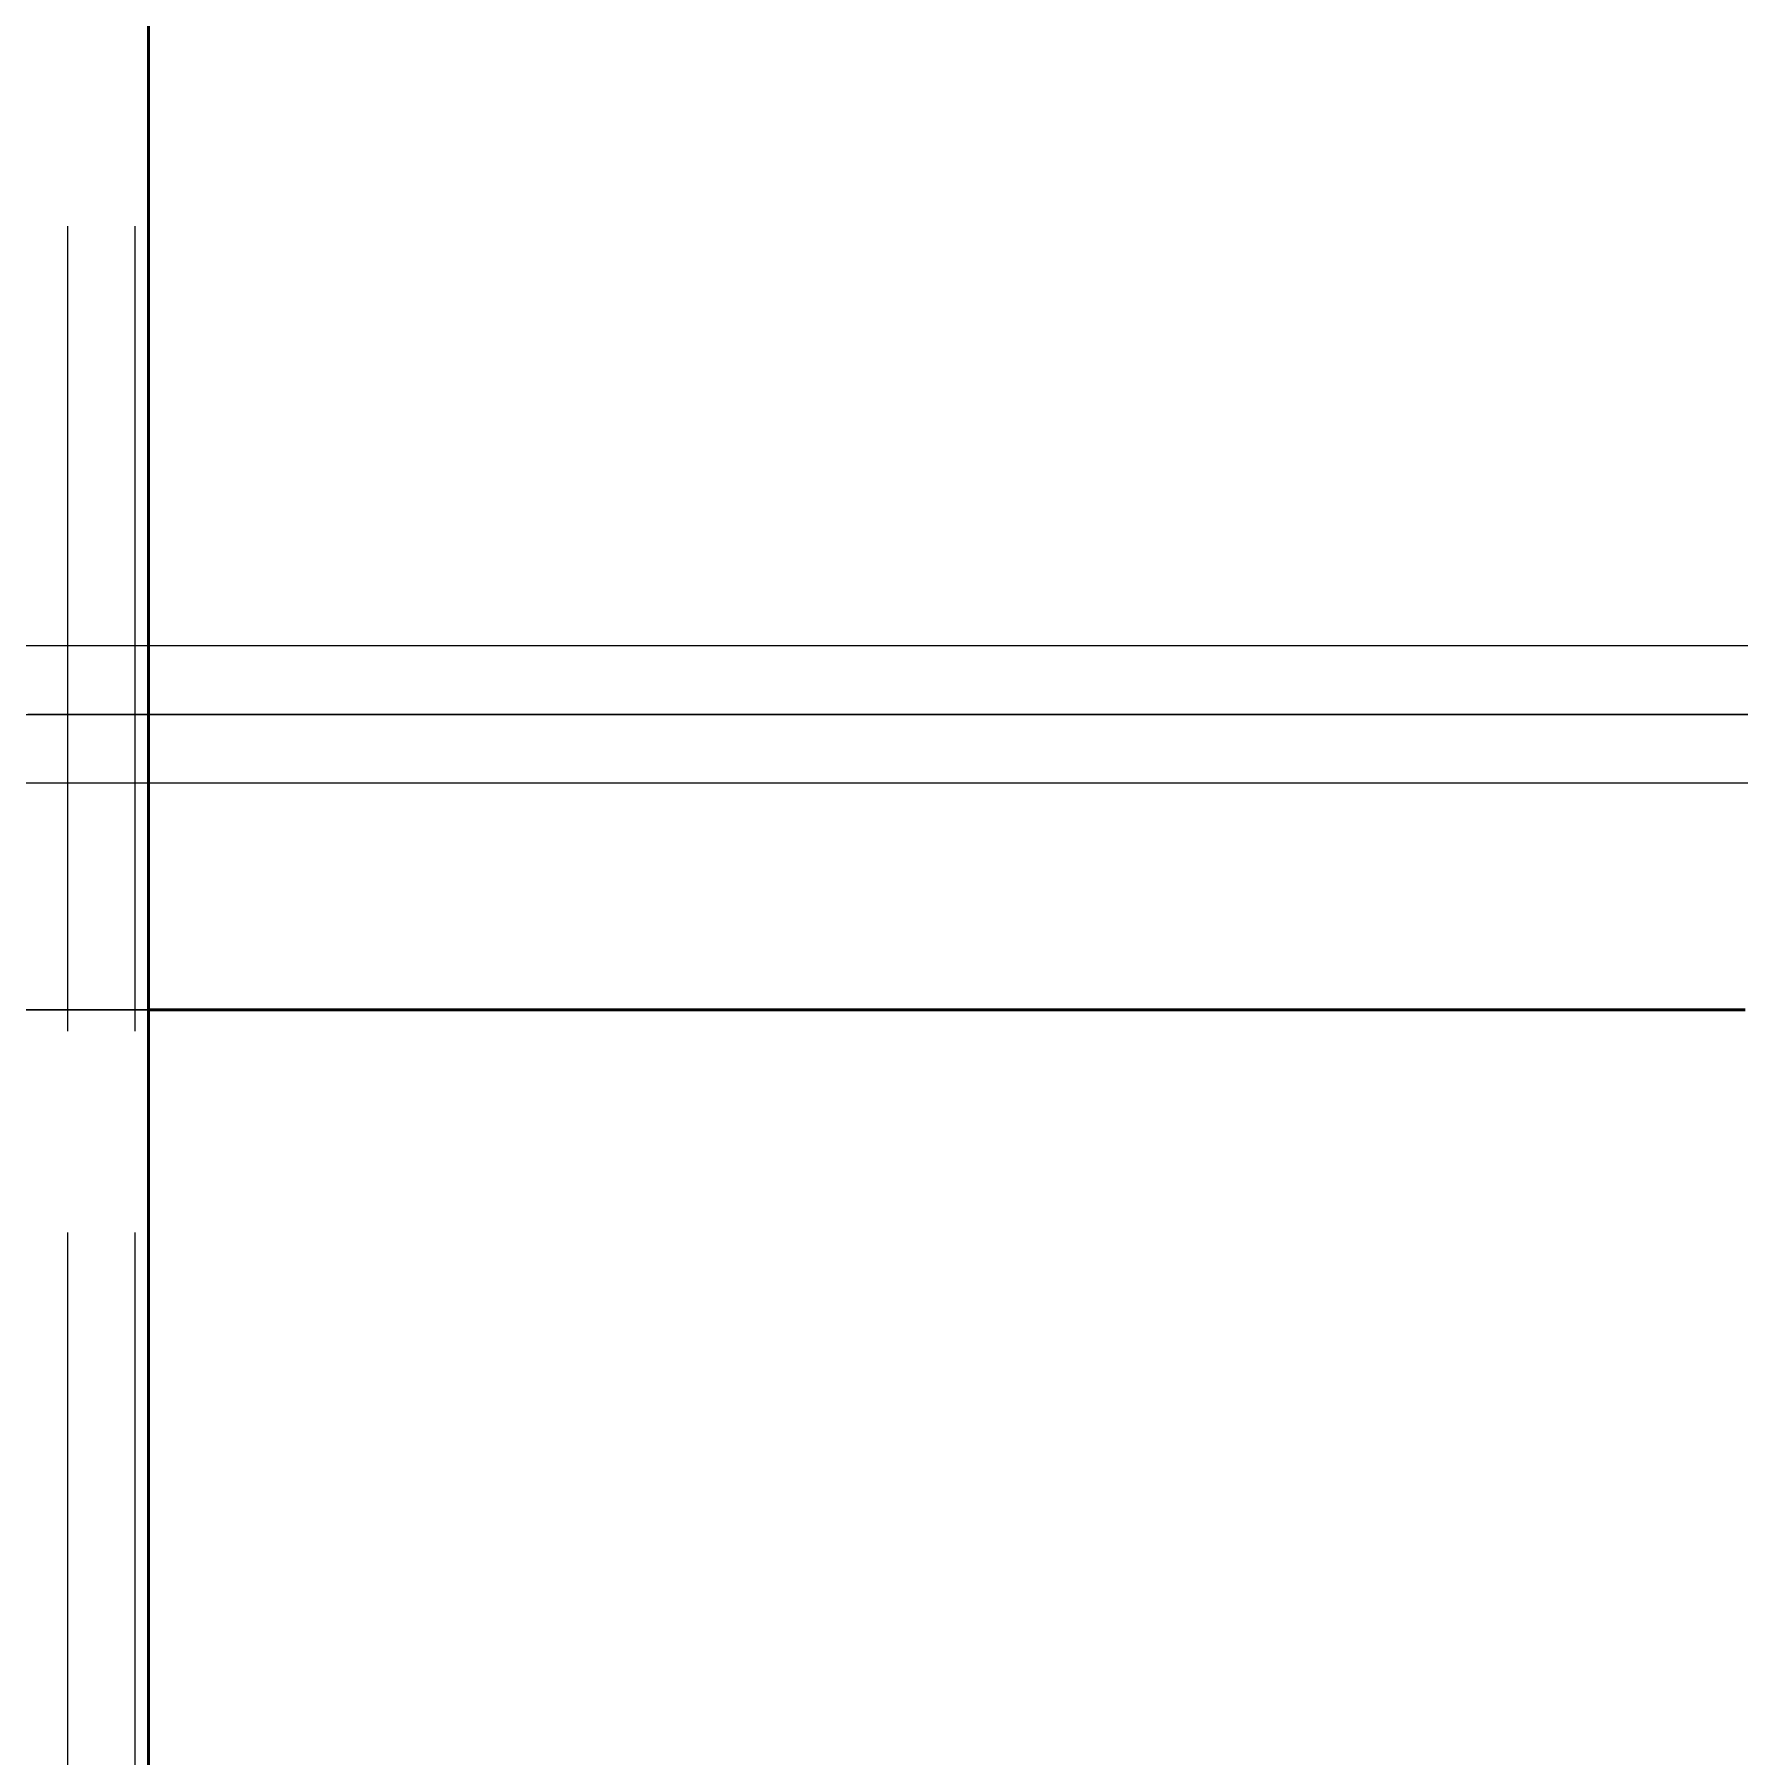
# Model space of a CAD drawing. Header units: millimetres. Extents: x 0 to 594, y 0 to 420.
# Drawn here: x 193.72 to 200.08, y 333.62 to 340.03 of the extents above; entities that cross this region are included whole.
import ezdxf

# ---------------------------------------------------------------- set-up
doc = ezdxf.new("R2010")
doc.units = ezdxf.units.MM
doc.linetypes.add('ISO02-TRAZOS', pattern=[3.75, 3, -0.75])
doc.layers.add('01-VISIBLE', color=7, linetype='CONTINUOUS', lineweight=50)
doc.layers.add('02-OCULTA', color=4, linetype='ISO02-TRAZOS', lineweight=25)

msp = doc.modelspace()

# ---------------------------------------------------------------- linework, layer by layer
at = {"layer": '01-VISIBLE'}
msp.add_line((194.1497, 348.6066), (194.1497, 318.8), dxfattribs=at)
msp.add_lwpolyline([(194.1497, 336.4), (194.1997, 336.4), (194.2497, 336.4), (194.2997, 336.4), (194.3497, 336.4), (194.3997, 336.4), (194.4497, 336.4), (194.4997, 336.4), (194.5497, 336.4), (194.5997, 336.4), (194.6497, 336.4), (194.6997, 336.4), (194.7497, 336.4), (194.7997, 336.4), (194.8497, 336.4), (194.8997, 336.4), (194.9497, 336.4), (194.9997, 336.4), (195.0497, 336.4), (195.0997, 336.4), (195.1497, 336.4), (195.1997, 336.4), (195.2497, 336.4), (195.2997, 336.4), (195.3497, 336.4), (195.3997, 336.4), (195.4497, 336.4), (195.4997, 336.4), (195.5497, 336.4), (195.5997, 336.4), (195.6497, 336.4), (195.6997, 336.4), (195.7497, 336.4), (195.7997, 336.4), (195.8497, 336.4), (195.8997, 336.4), (195.9497, 336.4), (195.9997, 336.4), (196.0497, 336.4), (196.0997, 336.4), (196.1497, 336.4), (196.1997, 336.4), (196.2497, 336.4), (196.2997, 336.4), (196.3497, 336.4), (196.3997, 336.4), (196.4497, 336.4), (196.4997, 336.4), (196.5497, 336.4), (196.5997, 336.4), (196.6497, 336.4), (196.6997, 336.4), (196.7497, 336.4), (196.7997, 336.4), (196.8497, 336.4), (196.8997, 336.4), (196.9497, 336.4), (196.9997, 336.4), (197.0497, 336.4), (197.0997, 336.4), (197.1497, 336.4), (197.1997, 336.4), (197.2497, 336.4), (197.2997, 336.4), (197.3497, 336.4), (197.3997, 336.4), (197.4497, 336.4), (197.4997, 336.4), (197.5497, 336.4), (197.5997, 336.4), (197.6497, 336.4), (197.6997, 336.4), (197.7497, 336.4), (197.7997, 336.4), (197.8497, 336.4), (197.8997, 336.4), (197.9497, 336.4), (197.9997, 336.4), (198.0497, 336.4), (198.0997, 336.4), (198.1497, 336.4), (198.1997, 336.4), (198.2497, 336.4), (198.2997, 336.4), (198.3497, 336.4), (198.3997, 336.4), (198.4497, 336.4), (198.4997, 336.4), (198.5497, 336.4), (198.5997, 336.4), (198.6497, 336.4), (198.6997, 336.4), (198.7497, 336.4), (198.7997, 336.4), (198.8497, 336.4), (198.8997, 336.4), (198.9497, 336.4), (198.9997, 336.4), (199.0497, 336.4), (199.0997, 336.4), (199.1497, 336.4), (199.1997, 336.4), (199.2497, 336.4), (199.2997, 336.4), (199.3497, 336.4), (199.3997, 336.4), (199.4497, 336.4), (199.4997, 336.4), (199.5497, 336.4), (199.5997, 336.4), (199.6497, 336.4), (199.6997, 336.4), (199.7497, 336.4), (199.7997, 336.4), (199.8497, 336.4), (199.8997, 336.4), (199.9497, 336.4), (199.9997, 336.4), (200.0497, 336.4), (200.0997, 336.4)], dxfattribs=at)
at = {"layer": '02-OCULTA'}
for p, q in [((193.8497, 276.32), (193.8497, 349.7466)), ((194.0997, 276.32), (194.0997, 349.7466))]:
    msp.add_line(p, q, dxfattribs=at)
for points in [[(200.1069, 337.756), (200.0277, 337.756), (199.9485, 337.756), (199.8693, 337.756), (199.7901, 337.756), (199.7109, 337.756), (199.6317, 337.756), (199.5525, 337.756), (199.4733, 337.756), (199.3941, 337.756), (199.3149, 337.756), (199.2357, 337.756), (199.1565, 337.756), (199.0773, 337.756), (198.9981, 337.756), (198.9189, 337.756), (198.8397, 337.756), (198.7605, 337.756), (198.6813, 337.756), (198.6021, 337.756), (198.5229, 337.756), (198.4437, 337.756), (198.3645, 337.756), (198.2853, 337.756), (198.2061, 337.756), (198.1269, 337.756), (198.0477, 337.756), (197.9685, 337.756), (197.8893, 337.756), (197.8101, 337.756), (197.7309, 337.756), (197.6517, 337.756), (197.5725, 337.756), (197.4933, 337.756), (197.4141, 337.756), (197.3349, 337.756), (197.2557, 337.756), (197.1765, 337.756), (197.0973, 337.756), (197.0181, 337.756), (196.9389, 337.756), (196.8597, 337.756), (196.7805, 337.756), (196.7013, 337.756), (196.6221, 337.756), (196.5429, 337.756), (196.4637, 337.756), (196.3845, 337.756), (196.3053, 337.756), (196.2261, 337.756), (196.1469, 337.756), (196.0677, 337.756), (195.9885, 337.756), (195.9093, 337.756), (195.8301, 337.756), (195.7509, 337.756), (195.6717, 337.756), (195.5925, 337.756), (195.5133, 337.756), (195.4341, 337.756), (195.3549, 337.756), (195.2757, 337.756), (195.1965, 337.756), (195.1173, 337.756), (195.0381, 337.756), (194.9589, 337.756), (194.8797, 337.756), (194.8005, 337.756), (194.7213, 337.756), (194.6421, 337.756), (194.5629, 337.756), (194.4837, 337.756), (194.4045, 337.756), (194.3253, 337.756), (194.2461, 337.756), (194.1669, 337.756), (194.0877, 337.756), (194.0085, 337.756), (193.9293, 337.756), (193.8501, 337.756), (193.7709, 337.756), (193.6917, 337.756)], [(200.1179, 337.756), (200.0678, 337.756), (200.0177, 337.756), (199.9676, 337.756), (199.9174, 337.756), (199.8673, 337.756), (199.8172, 337.756), (199.7671, 337.756), (199.7169, 337.756), (199.6668, 337.756), (199.6167, 337.756), (199.5665, 337.756), (199.5164, 337.756), (199.4663, 337.756), (199.4162, 337.756), (199.366, 337.756), (199.3159, 337.756), (199.2658, 337.756), (199.2157, 337.756), (199.1655, 337.756), (199.1154, 337.756), (199.0653, 337.756), (199.0152, 337.756), (198.965, 337.756), (198.9149, 337.756), (198.8648, 337.756), (198.8147, 337.756), (198.7645, 337.756), (198.7144, 337.756), (198.6643, 337.756), (198.6141, 337.756), (198.564, 337.756), (198.5139, 337.756), (198.4638, 337.756), (198.4136, 337.756), (198.3635, 337.756), (198.3134, 337.756), (198.2633, 337.756), (198.2131, 337.756), (198.163, 337.756), (198.1129, 337.756), (198.0628, 337.756), (198.0126, 337.756), (197.9625, 337.756), (197.9124, 337.756), (197.8622, 337.756), (197.8121, 337.756), (197.762, 337.756), (197.7119, 337.756), (197.6617, 337.756), (197.6116, 337.756), (197.5615, 337.756), (197.5114, 337.756), (197.4612, 337.756), (197.4111, 337.756), (197.361, 337.756), (197.3109, 337.756), (197.2607, 337.756), (197.2106, 337.756), (197.1605, 337.756), (197.1103, 337.756), (197.0602, 337.756), (197.0101, 337.756), (196.96, 337.756), (196.9098, 337.756), (196.8597, 337.756), (196.8096, 337.756), (196.7595, 337.756), (196.7093, 337.756), (196.6592, 337.756), (196.6091, 337.756), (196.559, 337.756), (196.5088, 337.756), (196.4587, 337.756), (196.4086, 337.756), (196.3584, 337.756), (196.3083, 337.756), (196.2582, 337.756), (196.2081, 337.756), (196.1579, 337.756), (196.1078, 337.756), (196.0577, 337.756), (196.0076, 337.756), (195.9574, 337.756), (195.9073, 337.756), (195.8572, 337.756), (195.8071, 337.756), (195.7569, 337.756), (195.7068, 337.756), (195.6567, 337.756), (195.6065, 337.756), (195.5564, 337.756), (195.5063, 337.756), (195.4562, 337.756), (195.406, 337.756), (195.3559, 337.756), (195.3058, 337.756), (195.2557, 337.756), (195.2055, 337.756), (195.1554, 337.756), (195.1053, 337.756), (195.0552, 337.756), (195.005, 337.756), (194.9549, 337.756), (194.9048, 337.756), (194.8547, 337.756), (194.8045, 337.756), (194.7544, 337.756), (194.7043, 337.756), (194.6541, 337.756), (194.604, 337.756), (194.5539, 337.756), (194.5038, 337.756), (194.4536, 337.756), (194.4035, 337.756), (194.3534, 337.756), (194.3033, 337.756), (194.2531, 337.756), (194.203, 337.756), (194.1529, 337.756), (194.1028, 337.756), (194.0526, 337.756), (194.0025, 337.756), (193.9524, 337.756), (193.9022, 337.756), (193.8521, 337.756), (193.802, 337.756), (193.7519, 337.756), (193.7017, 337.756)], [(193.6837, 337.5), (193.7621, 337.5), (193.8405, 337.5), (193.9189, 337.5), (193.9973, 337.5), (194.0757, 337.5), (194.1541, 337.5), (194.2325, 337.5), (194.3109, 337.5), (194.3893, 337.5), (194.4677, 337.5), (194.5461, 337.5), (194.6245, 337.5), (194.7029, 337.5), (194.7813, 337.5), (194.8597, 337.5), (194.9381, 337.5), (195.0165, 337.5), (195.0949, 337.5), (195.1733, 337.5), (195.2517, 337.5), (195.3301, 337.5), (195.4085, 337.5), (195.4869, 337.5), (195.5653, 337.5), (195.6437, 337.5), (195.7221, 337.5), (195.8005, 337.5), (195.8789, 337.5), (195.9573, 337.5), (196.0357, 337.5), (196.1141, 337.5), (196.1925, 337.5), (196.2709, 337.5), (196.3493, 337.5), (196.4277, 337.5), (196.5061, 337.5), (196.5845, 337.5), (196.6629, 337.5), (196.7413, 337.5), (196.8197, 337.5), (196.8981, 337.5), (196.9765, 337.5), (197.0549, 337.5), (197.1333, 337.5), (197.2117, 337.5), (197.2901, 337.5), (197.3685, 337.5), (197.4469, 337.5), (197.5253, 337.5), (197.6037, 337.5), (197.6821, 337.5), (197.7605, 337.5), (197.8389, 337.5), (197.9173, 337.5), (197.9957, 337.5), (198.0741, 337.5), (198.1525, 337.5), (198.2309, 337.5), (198.3093, 337.5), (198.3877, 337.5), (198.4661, 337.5), (198.5445, 337.5), (198.6229, 337.5), (198.7013, 337.5), (198.7797, 337.5), (198.8581, 337.5), (198.9365, 337.5), (199.0149, 337.5), (199.0933, 337.5), (199.1717, 337.5), (199.2501, 337.5), (199.3285, 337.5), (199.4069, 337.5), (199.4853, 337.5), (199.5637, 337.5), (199.6421, 337.5), (199.7205, 337.5), (199.7989, 337.5), (199.8773, 337.5), (199.9557, 337.5), (200.0341, 337.5), (200.1125, 337.5)], [(193.6837, 337.5), (193.7621, 337.5), (193.8405, 337.5), (193.9189, 337.5), (193.9973, 337.5), (194.0757, 337.5), (194.1541, 337.5), (194.2325, 337.5), (194.3109, 337.5), (194.3893, 337.5), (194.4677, 337.5), (194.5461, 337.5), (194.6245, 337.5), (194.7029, 337.5), (194.7813, 337.5), (194.8597, 337.5), (194.9381, 337.5), (195.0165, 337.5), (195.0949, 337.5), (195.1733, 337.5), (195.2517, 337.5), (195.3301, 337.5), (195.4085, 337.5), (195.4869, 337.5), (195.5653, 337.5), (195.6437, 337.5), (195.7221, 337.5), (195.8005, 337.5), (195.8789, 337.5), (195.9573, 337.5), (196.0357, 337.5), (196.1141, 337.5), (196.1925, 337.5), (196.2709, 337.5), (196.3493, 337.5), (196.4277, 337.5), (196.5061, 337.5), (196.5845, 337.5), (196.6629, 337.5), (196.7413, 337.5), (196.8197, 337.5), (196.8981, 337.5), (196.9765, 337.5), (197.0549, 337.5), (197.1333, 337.5), (197.2117, 337.5), (197.2901, 337.5), (197.3685, 337.5), (197.4469, 337.5), (197.5253, 337.5), (197.6037, 337.5), (197.6821, 337.5), (197.7605, 337.5), (197.8389, 337.5), (197.9173, 337.5), (197.9957, 337.5), (198.0741, 337.5), (198.1525, 337.5), (198.2309, 337.5), (198.3093, 337.5), (198.3877, 337.5), (198.4661, 337.5), (198.5445, 337.5), (198.6229, 337.5), (198.7013, 337.5), (198.7797, 337.5), (198.8581, 337.5), (198.9365, 337.5), (199.0149, 337.5), (199.0933, 337.5), (199.1717, 337.5), (199.2501, 337.5), (199.3285, 337.5), (199.4069, 337.5), (199.4853, 337.5), (199.5637, 337.5), (199.6421, 337.5), (199.7205, 337.5), (199.7989, 337.5), (199.8773, 337.5), (199.9557, 337.5), (200.0341, 337.5), (200.1125, 337.5)], [(193.6997, 337.5), (193.7797, 337.5), (193.8597, 337.5), (193.9397, 337.5), (194.0197, 337.5), (194.0997, 337.5), (194.1797, 337.5), (194.2597, 337.5), (194.3397, 337.5), (194.4197, 337.5), (194.4997, 337.5), (194.5797, 337.5), (194.6597, 337.5), (194.7397, 337.5), (194.8197, 337.5), (194.8997, 337.5), (194.9797, 337.5), (195.0597, 337.5), (195.1397, 337.5), (195.2197, 337.5), (195.2997, 337.5), (195.3797, 337.5), (195.4597, 337.5), (195.5397, 337.5), (195.6197, 337.5), (195.6997, 337.5), (195.7797, 337.5), (195.8597, 337.5), (195.9397, 337.5), (196.0197, 337.5), (196.0997, 337.5), (196.1797, 337.5), (196.2597, 337.5), (196.3397, 337.5), (196.4197, 337.5), (196.4997, 337.5), (196.5797, 337.5), (196.6597, 337.5), (196.7397, 337.5), (196.8197, 337.5), (196.8997, 337.5), (196.9797, 337.5), (197.0597, 337.5), (197.1397, 337.5), (197.2197, 337.5), (197.2997, 337.5), (197.3797, 337.5), (197.4597, 337.5), (197.5397, 337.5), (197.6197, 337.5), (197.6997, 337.5), (197.7797, 337.5), (197.8597, 337.5), (197.9397, 337.5), (198.0197, 337.5), (198.0997, 337.5), (198.1797, 337.5), (198.2597, 337.5), (198.3397, 337.5), (198.4197, 337.5), (198.4997, 337.5), (198.5797, 337.5), (198.6597, 337.5), (198.7397, 337.5), (198.8197, 337.5), (198.8997, 337.5), (198.9797, 337.5), (199.0597, 337.5), (199.1397, 337.5), (199.2197, 337.5), (199.2997, 337.5), (199.3797, 337.5), (199.4597, 337.5), (199.5397, 337.5), (199.6197, 337.5), (199.6997, 337.5), (199.7797, 337.5), (199.8597, 337.5), (199.9397, 337.5), (200.0197, 337.5), (200.0997, 337.5)], [(200.0997, 337.5), (200.0497, 337.5), (199.9997, 337.5), (199.9497, 337.5), (199.8997, 337.5), (199.8497, 337.5), (199.7997, 337.5), (199.7497, 337.5), (199.6997, 337.5), (199.6497, 337.5), (199.5997, 337.5), (199.5497, 337.5), (199.4997, 337.5), (199.4497, 337.5), (199.3997, 337.5), (199.3497, 337.5), (199.2997, 337.5), (199.2497, 337.5), (199.1997, 337.5), (199.1497, 337.5), (199.0997, 337.5), (199.0497, 337.5), (198.9997, 337.5), (198.9497, 337.5), (198.8997, 337.5), (198.8497, 337.5), (198.7997, 337.5), (198.7497, 337.5), (198.6997, 337.5), (198.6497, 337.5), (198.5997, 337.5), (198.5497, 337.5), (198.4997, 337.5), (198.4497, 337.5), (198.3997, 337.5), (198.3497, 337.5), (198.2997, 337.5), (198.2497, 337.5), (198.1997, 337.5), (198.1497, 337.5), (198.0997, 337.5), (198.0497, 337.5), (197.9997, 337.5), (197.9497, 337.5), (197.8997, 337.5), (197.8497, 337.5), (197.7997, 337.5), (197.7497, 337.5), (197.6997, 337.5), (197.6497, 337.5), (197.5997, 337.5), (197.5497, 337.5), (197.4997, 337.5), (197.4497, 337.5), (197.3997, 337.5), (197.3497, 337.5), (197.2997, 337.5), (197.2497, 337.5), (197.1997, 337.5), (197.1497, 337.5), (197.0997, 337.5), (197.0497, 337.5), (196.9997, 337.5), (196.9497, 337.5), (196.8997, 337.5), (196.8497, 337.5), (196.7997, 337.5), (196.7497, 337.5), (196.6997, 337.5), (196.6497, 337.5), (196.5997, 337.5), (196.5497, 337.5), (196.4997, 337.5), (196.4497, 337.5), (196.3997, 337.5), (196.3497, 337.5), (196.2997, 337.5), (196.2497, 337.5), (196.1997, 337.5), (196.1497, 337.5), (196.0997, 337.5), (196.0497, 337.5), (195.9997, 337.5), (195.9497, 337.5), (195.8997, 337.5), (195.8497, 337.5), (195.7997, 337.5), (195.7497, 337.5), (195.6997, 337.5), (195.6497, 337.5), (195.5997, 337.5), (195.5497, 337.5), (195.4997, 337.5), (195.4497, 337.5), (195.3997, 337.5), (195.3497, 337.5), (195.2997, 337.5), (195.2497, 337.5), (195.1997, 337.5), (195.1497, 337.5), (195.0997, 337.5), (195.0497, 337.5), (194.9997, 337.5), (194.9497, 337.5), (194.8997, 337.5), (194.8497, 337.5), (194.7997, 337.5), (194.7497, 337.5), (194.6997, 337.5), (194.6497, 337.5), (194.5997, 337.5), (194.5497, 337.5), (194.4997, 337.5), (194.4497, 337.5), (194.3997, 337.5), (194.3497, 337.5), (194.2997, 337.5), (194.2497, 337.5), (194.1997, 337.5), (194.1497, 337.5), (194.0997, 337.5), (194.0497, 337.5), (193.9997, 337.5), (193.9497, 337.5), (193.8997, 337.5), (193.8497, 337.5), (193.7997, 337.5), (193.7497, 337.5), (193.6997, 337.5)], [(193.6997, 337.5), (193.7797, 337.5), (193.8597, 337.5), (193.9397, 337.5), (194.0197, 337.5), (194.0997, 337.5), (194.1797, 337.5), (194.2597, 337.5), (194.3397, 337.5), (194.4197, 337.5), (194.4997, 337.5), (194.5797, 337.5), (194.6597, 337.5), (194.7397, 337.5), (194.8197, 337.5), (194.8997, 337.5), (194.9797, 337.5), (195.0597, 337.5), (195.1397, 337.5), (195.2197, 337.5), (195.2997, 337.5), (195.3797, 337.5), (195.4597, 337.5), (195.5397, 337.5), (195.6197, 337.5), (195.6997, 337.5), (195.7797, 337.5), (195.8597, 337.5), (195.9397, 337.5), (196.0197, 337.5), (196.0997, 337.5), (196.1797, 337.5), (196.2597, 337.5), (196.3397, 337.5), (196.4197, 337.5), (196.4997, 337.5), (196.5797, 337.5), (196.6597, 337.5), (196.7397, 337.5), (196.8197, 337.5), (196.8997, 337.5), (196.9797, 337.5), (197.0597, 337.5), (197.1397, 337.5), (197.2197, 337.5), (197.2997, 337.5), (197.3797, 337.5), (197.4597, 337.5), (197.5397, 337.5), (197.6197, 337.5), (197.6997, 337.5), (197.7797, 337.5), (197.8597, 337.5), (197.9397, 337.5), (198.0197, 337.5), (198.0997, 337.5), (198.1797, 337.5), (198.2597, 337.5), (198.3397, 337.5), (198.4197, 337.5), (198.4997, 337.5), (198.5797, 337.5), (198.6597, 337.5), (198.7397, 337.5), (198.8197, 337.5), (198.8997, 337.5), (198.9797, 337.5), (199.0597, 337.5), (199.1397, 337.5), (199.2197, 337.5), (199.2997, 337.5), (199.3797, 337.5), (199.4597, 337.5), (199.5397, 337.5), (199.6197, 337.5), (199.6997, 337.5), (199.7797, 337.5), (199.8597, 337.5), (199.9397, 337.5), (200.0197, 337.5), (200.0997, 337.5)], [(200.0997, 337.5), (200.0497, 337.5), (199.9997, 337.5), (199.9497, 337.5), (199.8997, 337.5), (199.8497, 337.5), (199.7997, 337.5), (199.7497, 337.5), (199.6997, 337.5), (199.6497, 337.5), (199.5997, 337.5), (199.5497, 337.5), (199.4997, 337.5), (199.4497, 337.5), (199.3997, 337.5), (199.3497, 337.5), (199.2997, 337.5), (199.2497, 337.5), (199.1997, 337.5), (199.1497, 337.5), (199.0997, 337.5), (199.0497, 337.5), (198.9997, 337.5), (198.9497, 337.5), (198.8997, 337.5), (198.8497, 337.5), (198.7997, 337.5), (198.7497, 337.5), (198.6997, 337.5), (198.6497, 337.5), (198.5997, 337.5), (198.5497, 337.5), (198.4997, 337.5), (198.4497, 337.5), (198.3997, 337.5), (198.3497, 337.5), (198.2997, 337.5), (198.2497, 337.5), (198.1997, 337.5), (198.1497, 337.5), (198.0997, 337.5), (198.0497, 337.5), (197.9997, 337.5), (197.9497, 337.5), (197.8997, 337.5), (197.8497, 337.5), (197.7997, 337.5), (197.7497, 337.5), (197.6997, 337.5), (197.6497, 337.5), (197.5997, 337.5), (197.5497, 337.5), (197.4997, 337.5), (197.4497, 337.5), (197.3997, 337.5), (197.3497, 337.5), (197.2997, 337.5), (197.2497, 337.5), (197.1997, 337.5), (197.1497, 337.5), (197.0997, 337.5), (197.0497, 337.5), (196.9997, 337.5), (196.9497, 337.5), (196.8997, 337.5), (196.8497, 337.5), (196.7997, 337.5), (196.7497, 337.5), (196.6997, 337.5), (196.6497, 337.5), (196.5997, 337.5), (196.5497, 337.5), (196.4997, 337.5), (196.4497, 337.5), (196.3997, 337.5), (196.3497, 337.5), (196.2997, 337.5), (196.2497, 337.5), (196.1997, 337.5), (196.1497, 337.5), (196.0997, 337.5), (196.0497, 337.5), (195.9997, 337.5), (195.9497, 337.5), (195.8997, 337.5), (195.8497, 337.5), (195.7997, 337.5), (195.7497, 337.5), (195.6997, 337.5), (195.6497, 337.5), (195.5997, 337.5), (195.5497, 337.5), (195.4997, 337.5), (195.4497, 337.5), (195.3997, 337.5), (195.3497, 337.5), (195.2997, 337.5), (195.2497, 337.5), (195.1997, 337.5), (195.1497, 337.5), (195.0997, 337.5), (195.0497, 337.5), (194.9997, 337.5), (194.9497, 337.5), (194.8997, 337.5), (194.8497, 337.5), (194.7997, 337.5), (194.7497, 337.5), (194.6997, 337.5), (194.6497, 337.5), (194.5997, 337.5), (194.5497, 337.5), (194.4997, 337.5), (194.4497, 337.5), (194.3997, 337.5), (194.3497, 337.5), (194.2997, 337.5), (194.2497, 337.5), (194.1997, 337.5), (194.1497, 337.5), (194.0997, 337.5), (194.0497, 337.5), (193.9997, 337.5), (193.9497, 337.5), (193.8997, 337.5), (193.8497, 337.5), (193.7997, 337.5), (193.7497, 337.5), (193.6997, 337.5)], [(200.1135, 337.5), (200.0634, 337.5), (200.0133, 337.5), (199.9632, 337.5), (199.9131, 337.5), (199.863, 337.5), (199.8129, 337.5), (199.7628, 337.5), (199.7127, 337.5), (199.6627, 337.5), (199.6126, 337.5), (199.5625, 337.5), (199.5124, 337.5), (199.4623, 337.5), (199.4122, 337.5), (199.3621, 337.5), (199.312, 337.5), (199.2619, 337.5), (199.2118, 337.5), (199.1617, 337.5), (199.1116, 337.5), (199.0615, 337.5), (199.0114, 337.5), (198.9613, 337.5), (198.9112, 337.5), (198.8611, 337.5), (198.811, 337.5), (198.7609, 337.5), (198.7108, 337.5), (198.6607, 337.5), (198.6106, 337.5), (198.5605, 337.5), (198.5104, 337.5), (198.4604, 337.5), (198.4103, 337.5), (198.3602, 337.5), (198.3101, 337.5), (198.26, 337.5), (198.2099, 337.5), (198.1598, 337.5), (198.1097, 337.5), (198.0596, 337.5), (198.0095, 337.5), (197.9594, 337.5), (197.9093, 337.5), (197.8592, 337.5), (197.8091, 337.5), (197.759, 337.5), (197.7089, 337.5), (197.6588, 337.5), (197.6087, 337.5), (197.5586, 337.5), (197.5085, 337.5), (197.4584, 337.5), (197.4083, 337.5), (197.3582, 337.5), (197.3081, 337.5), (197.2581, 337.5), (197.208, 337.5), (197.1579, 337.5), (197.1078, 337.5), (197.0577, 337.5), (197.0076, 337.5), (196.9575, 337.5), (196.9074, 337.5), (196.8573, 337.5), (196.8072, 337.5), (196.7571, 337.5), (196.707, 337.5), (196.6569, 337.5), (196.6068, 337.5), (196.5567, 337.5), (196.5066, 337.5), (196.4565, 337.5), (196.4064, 337.5), (196.3563, 337.5), (196.3062, 337.5), (196.2561, 337.5), (196.206, 337.5), (196.1559, 337.5), (196.1058, 337.5), (196.0558, 337.5), (196.0057, 337.5), (195.9556, 337.5), (195.9055, 337.5), (195.8554, 337.5), (195.8053, 337.5), (195.7552, 337.5), (195.7051, 337.5), (195.655, 337.5), (195.6049, 337.5), (195.5548, 337.5), (195.5047, 337.5), (195.4546, 337.5), (195.4045, 337.5), (195.3544, 337.5), (195.3043, 337.5), (195.2542, 337.5), (195.2041, 337.5), (195.154, 337.5), (195.1039, 337.5), (195.0538, 337.5), (195.0037, 337.5), (194.9536, 337.5), (194.9035, 337.5), (194.8535, 337.5), (194.8034, 337.5), (194.7533, 337.5), (194.7032, 337.5), (194.6531, 337.5), (194.603, 337.5), (194.5529, 337.5), (194.5028, 337.5), (194.4527, 337.5), (194.4026, 337.5), (194.3525, 337.5), (194.3024, 337.5), (194.2523, 337.5), (194.2022, 337.5), (194.1521, 337.5), (194.102, 337.5), (194.0519, 337.5), (194.0018, 337.5), (193.9517, 337.5), (193.9016, 337.5), (193.8515, 337.5), (193.8014, 337.5), (193.7513, 337.5), (193.7012, 337.5)], [(200.1135, 337.5), (200.0634, 337.5), (200.0133, 337.5), (199.9632, 337.5), (199.9131, 337.5), (199.863, 337.5), (199.8129, 337.5), (199.7628, 337.5), (199.7127, 337.5), (199.6627, 337.5), (199.6126, 337.5), (199.5625, 337.5), (199.5124, 337.5), (199.4623, 337.5), (199.4122, 337.5), (199.3621, 337.5), (199.312, 337.5), (199.2619, 337.5), (199.2118, 337.5), (199.1617, 337.5), (199.1116, 337.5), (199.0615, 337.5), (199.0114, 337.5), (198.9613, 337.5), (198.9112, 337.5), (198.8611, 337.5), (198.811, 337.5), (198.7609, 337.5), (198.7108, 337.5), (198.6607, 337.5), (198.6106, 337.5), (198.5605, 337.5), (198.5104, 337.5), (198.4604, 337.5), (198.4103, 337.5), (198.3602, 337.5), (198.3101, 337.5), (198.26, 337.5), (198.2099, 337.5), (198.1598, 337.5), (198.1097, 337.5), (198.0596, 337.5), (198.0095, 337.5), (197.9594, 337.5), (197.9093, 337.5), (197.8592, 337.5), (197.8091, 337.5), (197.759, 337.5), (197.7089, 337.5), (197.6588, 337.5), (197.6087, 337.5), (197.5586, 337.5), (197.5085, 337.5), (197.4584, 337.5), (197.4083, 337.5), (197.3582, 337.5), (197.3081, 337.5), (197.2581, 337.5), (197.208, 337.5), (197.1579, 337.5), (197.1078, 337.5), (197.0577, 337.5), (197.0076, 337.5), (196.9575, 337.5), (196.9074, 337.5), (196.8573, 337.5), (196.8072, 337.5), (196.7571, 337.5), (196.707, 337.5), (196.6569, 337.5), (196.6068, 337.5), (196.5567, 337.5), (196.5066, 337.5), (196.4565, 337.5), (196.4064, 337.5), (196.3563, 337.5), (196.3062, 337.5), (196.2561, 337.5), (196.206, 337.5), (196.1559, 337.5), (196.1058, 337.5), (196.0558, 337.5), (196.0057, 337.5), (195.9556, 337.5), (195.9055, 337.5), (195.8554, 337.5), (195.8053, 337.5), (195.7552, 337.5), (195.7051, 337.5), (195.655, 337.5), (195.6049, 337.5), (195.5548, 337.5), (195.5047, 337.5), (195.4546, 337.5), (195.4045, 337.5), (195.3544, 337.5), (195.3043, 337.5), (195.2542, 337.5), (195.2041, 337.5), (195.154, 337.5), (195.1039, 337.5), (195.0538, 337.5), (195.0037, 337.5), (194.9536, 337.5), (194.9035, 337.5), (194.8535, 337.5), (194.8034, 337.5), (194.7533, 337.5), (194.7032, 337.5), (194.6531, 337.5), (194.603, 337.5), (194.5529, 337.5), (194.5028, 337.5), (194.4527, 337.5), (194.4026, 337.5), (194.3525, 337.5), (194.3024, 337.5), (194.2523, 337.5), (194.2022, 337.5), (194.1521, 337.5), (194.102, 337.5), (194.0519, 337.5), (194.0018, 337.5), (193.9517, 337.5), (193.9016, 337.5), (193.8515, 337.5), (193.8014, 337.5), (193.7513, 337.5), (193.7012, 337.5)], [(200.1069, 337.244), (200.0277, 337.244), (199.9485, 337.244), (199.8693, 337.244), (199.7901, 337.244), (199.7109, 337.244), (199.6317, 337.244), (199.5525, 337.244), (199.4733, 337.244), (199.3941, 337.244), (199.3149, 337.244), (199.2357, 337.244), (199.1565, 337.244), (199.0773, 337.244), (198.9981, 337.244), (198.9189, 337.244), (198.8397, 337.244), (198.7605, 337.244), (198.6813, 337.244), (198.6021, 337.244), (198.5229, 337.244), (198.4437, 337.244), (198.3645, 337.244), (198.2853, 337.244), (198.2061, 337.244), (198.1269, 337.244), (198.0477, 337.244), (197.9685, 337.244), (197.8893, 337.244), (197.8101, 337.244), (197.7309, 337.244), (197.6517, 337.244), (197.5725, 337.244), (197.4933, 337.244), (197.4141, 337.244), (197.3349, 337.244), (197.2557, 337.244), (197.1765, 337.244), (197.0973, 337.244), (197.0181, 337.244), (196.9389, 337.244), (196.8597, 337.244), (196.7805, 337.244), (196.7013, 337.244), (196.6221, 337.244), (196.5429, 337.244), (196.4637, 337.244), (196.3845, 337.244), (196.3053, 337.244), (196.2261, 337.244), (196.1469, 337.244), (196.0677, 337.244), (195.9885, 337.244), (195.9093, 337.244), (195.8301, 337.244), (195.7509, 337.244), (195.6717, 337.244), (195.5925, 337.244), (195.5133, 337.244), (195.4341, 337.244), (195.3549, 337.244), (195.2757, 337.244), (195.1965, 337.244), (195.1173, 337.244), (195.0381, 337.244), (194.9589, 337.244), (194.8797, 337.244), (194.8005, 337.244), (194.7213, 337.244), (194.6421, 337.244), (194.5629, 337.244), (194.4837, 337.244), (194.4045, 337.244), (194.3253, 337.244), (194.2461, 337.244), (194.1669, 337.244), (194.0877, 337.244), (194.0085, 337.244), (193.9293, 337.244), (193.8501, 337.244), (193.7709, 337.244), (193.6917, 337.244)], [(200.1179, 337.244), (200.0678, 337.244), (200.0177, 337.244), (199.9676, 337.244), (199.9174, 337.244), (199.8673, 337.244), (199.8172, 337.244), (199.7671, 337.244), (199.7169, 337.244), (199.6668, 337.244), (199.6167, 337.244), (199.5665, 337.244), (199.5164, 337.244), (199.4663, 337.244), (199.4162, 337.244), (199.366, 337.244), (199.3159, 337.244), (199.2658, 337.244), (199.2157, 337.244), (199.1655, 337.244), (199.1154, 337.244), (199.0653, 337.244), (199.0152, 337.244), (198.965, 337.244), (198.9149, 337.244), (198.8648, 337.244), (198.8147, 337.244), (198.7645, 337.244), (198.7144, 337.244), (198.6643, 337.244), (198.6141, 337.244), (198.564, 337.244), (198.5139, 337.244), (198.4638, 337.244), (198.4136, 337.244), (198.3635, 337.244), (198.3134, 337.244), (198.2633, 337.244), (198.2131, 337.244), (198.163, 337.244), (198.1129, 337.244), (198.0628, 337.244), (198.0126, 337.244), (197.9625, 337.244), (197.9124, 337.244), (197.8622, 337.244), (197.8121, 337.244), (197.762, 337.244), (197.7119, 337.244), (197.6617, 337.244), (197.6116, 337.244), (197.5615, 337.244), (197.5114, 337.244), (197.4612, 337.244), (197.4111, 337.244), (197.361, 337.244), (197.3109, 337.244), (197.2607, 337.244), (197.2106, 337.244), (197.1605, 337.244), (197.1103, 337.244), (197.0602, 337.244), (197.0101, 337.244), (196.96, 337.244), (196.9098, 337.244), (196.8597, 337.244), (196.8096, 337.244), (196.7595, 337.244), (196.7093, 337.244), (196.6592, 337.244), (196.6091, 337.244), (196.559, 337.244), (196.5088, 337.244), (196.4587, 337.244), (196.4086, 337.244), (196.3584, 337.244), (196.3083, 337.244), (196.2582, 337.244), (196.2081, 337.244), (196.1579, 337.244), (196.1078, 337.244), (196.0577, 337.244), (196.0076, 337.244), (195.9574, 337.244), (195.9073, 337.244), (195.8572, 337.244), (195.8071, 337.244), (195.7569, 337.244), (195.7068, 337.244), (195.6567, 337.244), (195.6065, 337.244), (195.5564, 337.244), (195.5063, 337.244), (195.4562, 337.244), (195.406, 337.244), (195.3559, 337.244), (195.3058, 337.244), (195.2557, 337.244), (195.2055, 337.244), (195.1554, 337.244), (195.1053, 337.244), (195.0552, 337.244), (195.005, 337.244), (194.9549, 337.244), (194.9048, 337.244), (194.8547, 337.244), (194.8045, 337.244), (194.7544, 337.244), (194.7043, 337.244), (194.6541, 337.244), (194.604, 337.244), (194.5539, 337.244), (194.5038, 337.244), (194.4536, 337.244), (194.4035, 337.244), (194.3534, 337.244), (194.3033, 337.244), (194.2531, 337.244), (194.203, 337.244), (194.1529, 337.244), (194.1028, 337.244), (194.0526, 337.244), (194.0025, 337.244), (193.9524, 337.244), (193.9022, 337.244), (193.8521, 337.244), (193.802, 337.244), (193.7519, 337.244), (193.7017, 337.244)], [(193.6747, 336.4), (193.731, 336.4), (193.7872, 336.4), (193.8434, 336.4), (193.8996, 336.4), (193.9558, 336.4), (194.012, 336.4), (194.0683, 336.4), (194.1245, 336.4), (194.1807, 336.4), (194.2369, 336.4), (194.2931, 336.4), (194.3494, 336.4), (194.4056, 336.4), (194.4618, 336.4), (194.518, 336.4), (194.5742, 336.4), (194.6304, 336.4), (194.6867, 336.4), (194.7429, 336.4), (194.7991, 336.4), (194.8553, 336.4), (194.9115, 336.4), (194.9677, 336.4), (195.024, 336.4), (195.0802, 336.4), (195.1364, 336.4), (195.1926, 336.4), (195.2488, 336.4), (195.3051, 336.4), (195.3613, 336.4), (195.4175, 336.4), (195.4737, 336.4), (195.5299, 336.4), (195.5861, 336.4), (195.6424, 336.4), (195.6986, 336.4), (195.7548, 336.4), (195.811, 336.4), (195.8672, 336.4), (195.9234, 336.4), (195.9797, 336.4), (196.0359, 336.4), (196.0921, 336.4), (196.1483, 336.4), (196.2045, 336.4), (196.2607, 336.4), (196.317, 336.4), (196.3732, 336.4), (196.4294, 336.4), (196.4856, 336.4), (196.5418, 336.4), (196.5981, 336.4), (196.6543, 336.4), (196.7105, 336.4), (196.7667, 336.4), (196.8229, 336.4), (196.8791, 336.4), (196.9354, 336.4), (196.9916, 336.4), (197.0478, 336.4), (197.104, 336.4), (197.1602, 336.4), (197.2164, 336.4), (197.2727, 336.4), (197.3289, 336.4), (197.3851, 336.4), (197.4413, 336.4), (197.4975, 336.4), (197.5538, 336.4), (197.61, 336.4), (197.6662, 336.4), (197.7224, 336.4), (197.7786, 336.4), (197.8348, 336.4), (197.8911, 336.4), (197.9473, 336.4), (198.0035, 336.4), (198.0597, 336.4), (198.1159, 336.4), (198.1721, 336.4), (198.2284, 336.4), (198.2846, 336.4), (198.3408, 336.4), (198.397, 336.4), (198.4532, 336.4), (198.5095, 336.4), (198.5657, 336.4), (198.6219, 336.4), (198.6781, 336.4), (198.7343, 336.4), (198.7905, 336.4), (198.8468, 336.4), (198.903, 336.4), (198.9592, 336.4), (199.0154, 336.4), (199.0716, 336.4), (199.1278, 336.4), (199.1841, 336.4), (199.2403, 336.4), (199.2965, 336.4), (199.3527, 336.4), (199.4089, 336.4), (199.4652, 336.4), (199.5214, 336.4), (199.5776, 336.4), (199.6338, 336.4), (199.69, 336.4), (199.7462, 336.4), (199.8025, 336.4), (199.8587, 336.4), (199.9149, 336.4), (199.9711, 336.4), (200.0273, 336.4), (200.0835, 336.4)], [(200.0835, 336.4), (200.0273, 336.4), (199.9711, 336.4), (199.9149, 336.4), (199.8587, 336.4), (199.8025, 336.4), (199.7462, 336.4), (199.69, 336.4), (199.6338, 336.4), (199.5776, 336.4), (199.5214, 336.4), (199.4652, 336.4), (199.4089, 336.4), (199.3527, 336.4), (199.2965, 336.4), (199.2403, 336.4), (199.1841, 336.4), (199.1278, 336.4), (199.0716, 336.4), (199.0154, 336.4), (198.9592, 336.4), (198.903, 336.4), (198.8468, 336.4), (198.7905, 336.4), (198.7343, 336.4), (198.6781, 336.4), (198.6219, 336.4), (198.5657, 336.4), (198.5095, 336.4), (198.4532, 336.4), (198.397, 336.4), (198.3408, 336.4), (198.2846, 336.4), (198.2284, 336.4), (198.1721, 336.4), (198.1159, 336.4), (198.0597, 336.4), (198.0035, 336.4), (197.9473, 336.4), (197.8911, 336.4), (197.8348, 336.4), (197.7786, 336.4), (197.7224, 336.4), (197.6662, 336.4), (197.61, 336.4), (197.5538, 336.4), (197.4975, 336.4), (197.4413, 336.4), (197.3851, 336.4), (197.3289, 336.4), (197.2727, 336.4), (197.2164, 336.4), (197.1602, 336.4), (197.104, 336.4), (197.0478, 336.4), (196.9916, 336.4), (196.9354, 336.4), (196.8791, 336.4), (196.8229, 336.4), (196.7667, 336.4), (196.7105, 336.4), (196.6543, 336.4), (196.5981, 336.4), (196.5418, 336.4), (196.4856, 336.4), (196.4294, 336.4), (196.3732, 336.4), (196.317, 336.4), (196.2607, 336.4), (196.2045, 336.4), (196.1483, 336.4), (196.0921, 336.4), (196.0359, 336.4), (195.9797, 336.4), (195.9234, 336.4), (195.8672, 336.4), (195.811, 336.4), (195.7548, 336.4), (195.6986, 336.4), (195.6424, 336.4), (195.5861, 336.4), (195.5299, 336.4), (195.4737, 336.4), (195.4175, 336.4), (195.3613, 336.4), (195.3051, 336.4), (195.2488, 336.4), (195.1926, 336.4), (195.1364, 336.4), (195.0802, 336.4), (195.024, 336.4), (194.9677, 336.4), (194.9115, 336.4), (194.8553, 336.4), (194.7991, 336.4), (194.7429, 336.4), (194.6867, 336.4), (194.6304, 336.4), (194.5742, 336.4), (194.518, 336.4), (194.4618, 336.4), (194.4056, 336.4), (194.3494, 336.4), (194.2931, 336.4), (194.2369, 336.4), (194.1807, 336.4), (194.1245, 336.4), (194.0683, 336.4), (194.012, 336.4), (193.9558, 336.4), (193.8996, 336.4), (193.8434, 336.4), (193.7872, 336.4), (193.731, 336.4), (193.6747, 336.4)], [(200.0917, 336.4), (200.0345, 336.4), (199.9773, 336.4), (199.9201, 336.4), (199.8629, 336.4), (199.8057, 336.4), (199.7485, 336.4), (199.6914, 336.4), (199.6342, 336.4), (199.577, 336.4), (199.5198, 336.4), (199.4626, 336.4), (199.4054, 336.4), (199.3482, 336.4), (199.291, 336.4), (199.2338, 336.4), (199.1766, 336.4), (199.1194, 336.4), (199.0622, 336.4), (199.005, 336.4), (198.9478, 336.4), (198.8907, 336.4), (198.8335, 336.4), (198.7763, 336.4), (198.7191, 336.4), (198.6619, 336.4), (198.6047, 336.4), (198.5475, 336.4), (198.4903, 336.4), (198.4331, 336.4), (198.3759, 336.4), (198.3187, 336.4), (198.2615, 336.4), (198.2043, 336.4), (198.1472, 336.4), (198.09, 336.4), (198.0328, 336.4), (197.9756, 336.4), (197.9184, 336.4), (197.8612, 336.4), (197.804, 336.4), (197.7468, 336.4), (197.6896, 336.4), (197.6324, 336.4), (197.5752, 336.4), (197.518, 336.4), (197.4608, 336.4), (197.4036, 336.4), (197.3465, 336.4), (197.2893, 336.4), (197.2321, 336.4), (197.1749, 336.4), (197.1177, 336.4), (197.0605, 336.4), (197.0033, 336.4), (196.9461, 336.4), (196.8889, 336.4), (196.8317, 336.4), (196.7745, 336.4), (196.7173, 336.4), (196.6601, 336.4), (196.603, 336.4), (196.5458, 336.4), (196.4886, 336.4), (196.4314, 336.4), (196.3742, 336.4), (196.317, 336.4), (196.2598, 336.4), (196.2026, 336.4), (196.1454, 336.4), (196.0882, 336.4), (196.031, 336.4), (195.9738, 336.4), (195.9166, 336.4), (195.8594, 336.4), (195.8023, 336.4), (195.7451, 336.4), (195.6879, 336.4), (195.6307, 336.4), (195.5735, 336.4), (195.5163, 336.4), (195.4591, 336.4), (195.4019, 336.4), (195.3447, 336.4), (195.2875, 336.4), (195.2303, 336.4), (195.1731, 336.4), (195.1159, 336.4), (195.0588, 336.4), (195.0016, 336.4), (194.9444, 336.4), (194.8872, 336.4), (194.83, 336.4), (194.7728, 336.4), (194.7156, 336.4), (194.6584, 336.4), (194.6012, 336.4), (194.544, 336.4), (194.4868, 336.4), (194.4296, 336.4), (194.3724, 336.4), (194.3152, 336.4), (194.2581, 336.4), (194.2009, 336.4), (194.1437, 336.4), (194.0865, 336.4), (194.0293, 336.4), (193.9721, 336.4), (193.9149, 336.4), (193.8577, 336.4), (193.8005, 336.4), (193.7433, 336.4), (193.6861, 336.4)], [(193.6905, 336.4), (193.7416, 336.4), (193.7926, 336.4), (193.8436, 336.4), (193.8946, 336.4), (193.9456, 336.4), (193.9967, 336.4), (194.0477, 336.4), (194.0987, 336.4), (194.1497, 336.4)]]:
    msp.add_lwpolyline(points, dxfattribs=at)

doc.saveas('drawing.dxf')
